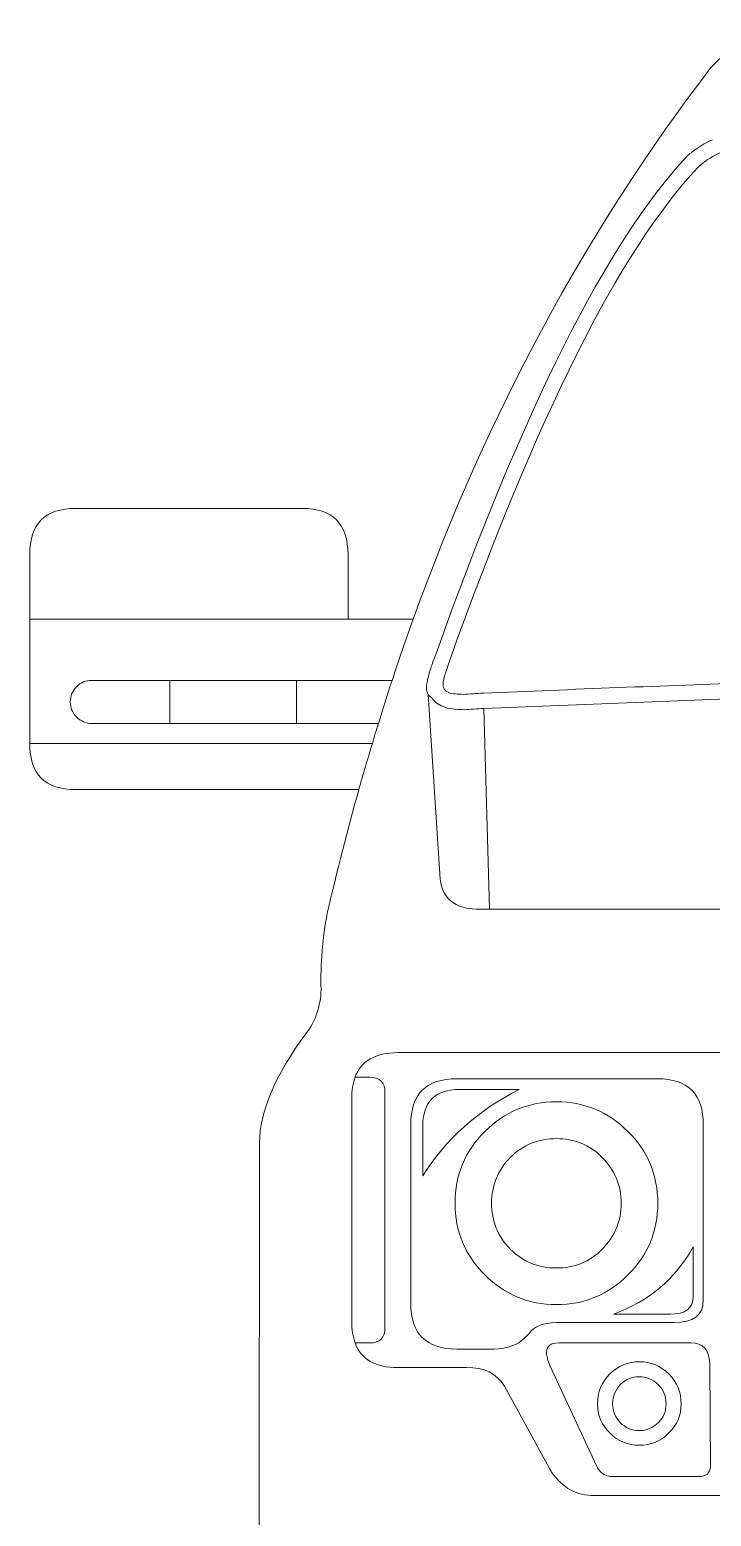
# Model space of a CAD drawing. Header units: metres. Extents: x -47.8 to 47.8, y 0 to 75.9.
# Drawn here: x -47.84 to -26.85, y 28.45 to 74.22 of the extents above; entities that cross this region are included whole.
import ezdxf

# ---------------------------------------------------------------- set-up
doc = ezdxf.new("R2010")
doc.units = ezdxf.units.M
doc.layers.add('ceco.net 240', color=7, linetype='Continuous')

msp = doc.modelspace()

# ---------------------------------------------------------------- linework, layer by layer
at = {"layer": 'ceco.net 240', "lineweight": 18}
for points in [[(-38.034, 56.075), (-47.835, 56.075)], [(-47.835, 56.075), (-47.835, 52.244)], [(-36.028, 56.075), (-38.034, 56.075)], [(-43.521, 54.183), (-39.623, 54.183)], [(-43.521, 52.858), (-43.521, 54.183)], [(-39.623, 54.183), (-36.68, 54.183)], [(-39.623, 52.858), (-39.623, 54.183)], [(-33.852, 53.322), (-33.681, 47.144)], [(-39.623, 52.858), (-43.521, 52.858)], [(-37.097, 52.858), (-39.623, 52.858)], [(-37.286, 52.244), (-47.835, 52.244)], [(-26.16, 47.144), (-33.681, 47.144)]]:
    msp.add_lwpolyline(points, dxfattribs=at)
for points, knots in [([(-24.296, 74.221), (-24.391, 74.203), (-24.504, 74.193), (-24.599, 74.193), (-24.608, 74.193), (-24.618, 74.193), (-24.618, 74.184), (-24.618, 74.184), (-24.712, 74.174), (-24.712, 74.174), (-25.583, 74.061), (-26.292, 73.692), (-26.86, 73.058), (-30.682, 68.072), (-33.738, 62.414), (-36.028, 56.075)], [0, 0, 0, 0, 1, 1, 1, 2, 2, 2, 3, 3, 3, 4, 4, 4, 5, 5, 5, 5]), ([(16.841, 54.287), (16.878, 54.325), (16.936, 54.353), (17.001, 54.353), (19.859, 54.287), (22.716, 54.212), (25.583, 54.117), (28.336, 54.022), (31.108, 53.909), (33.87, 53.795), (33.87, 53.795), (33.88, 53.795), (33.88, 53.795), (34.088, 53.786), (34.287, 53.767), (34.495, 53.757), (34.722, 53.757), (34.892, 53.786), (35.006, 53.852), (35.082, 53.899), (35.119, 53.984), (35.11, 54.089), (35.101, 54.173), (35.091, 54.259), (35.053, 54.353), (35.053, 54.353), (35.053, 54.353), (35.053, 54.353), (32.319, 62.13), (29.727, 67.344), (27.276, 69.983), (27.276, 69.983), (27.285, 69.974), (27.285, 69.974), (27.21, 70.03), (27.144, 70.097), (27.058, 70.153), (26.623, 70.466), (26.065, 70.683), (25.403, 70.787), (17.011, 71.525), (8.647, 71.894), (0.303, 71.904), (0.303, 71.904), (0.303, 71.904), (0.303, 71.904), (0.199, 71.904), (0.104, 71.904), (0.009, 71.904), (0, 71.904), (0, 71.904), (-0.009, 71.904), (-0.104, 71.904), (-0.199, 71.904), (-0.293, 71.904), (-0.293, 71.904), (-0.293, 71.904), (-0.303, 71.904), (-8.638, 71.894), (-17.001, 71.525), (-25.394, 70.787), (-26.065, 70.683), (-26.614, 70.466), (-27.059, 70.153), (-27.134, 70.097), (-27.21, 70.03), (-27.277, 69.974), (-27.277, 69.974), (-27.267, 69.983), (-27.267, 69.983), (-29.68, 67.391), (-32.234, 62.31), (-34.921, 54.751), (-34.968, 54.618), (-35.006, 54.486), (-35.053, 54.353), (-35.082, 54.259), (-35.101, 54.173), (-35.11, 54.089), (-35.11, 54.089), (-35.11, 54.089), (-35.11, 54.089), (-35.119, 53.956), (-35.053, 53.861), (-34.93, 53.814), (-34.93, 53.814), (-34.93, 53.814), (-34.93, 53.814), (-34.817, 53.767), (-34.666, 53.757), (-34.486, 53.757), (-34.287, 53.767), (-34.079, 53.786), (-33.871, 53.795), (-31.108, 53.909), (-28.336, 54.022), (-25.573, 54.117), (-22.707, 54.212), (-19.849, 54.287), (-17.001, 54.353), (-16.935, 54.353), (-16.888, 54.325), (-16.841, 54.287)], [0, 0, 0, 0, 1, 1, 1, 2, 2, 2, 3, 3, 3, 4, 4, 4, 5, 5, 5, 6, 6, 6, 7, 7, 7, 8, 8, 8, 9, 9, 9, 10, 10, 10, 11, 11, 11, 12, 12, 12, 13, 13, 13, 14, 14, 14, 15, 15, 15, 16, 16, 16, 17, 17, 17, 18, 18, 18, 19, 19, 19, 20, 20, 20, 21, 21, 21, 22, 22, 22, 23, 23, 23, 24, 24, 24, 25, 25, 25, 26, 26, 26, 27, 27, 27, 28, 28, 28, 29, 29, 29, 30, 30, 30, 31, 31, 31, 32, 32, 32, 33, 33, 33, 34, 34, 34, 34]), ([(-35.564, 53.748), (-35.64, 53.861), (-35.64, 54.041), (-35.555, 54.306), (-35.545, 54.372), (-35.526, 54.429), (-35.508, 54.505), (-35.46, 54.647), (-35.413, 54.779), (-35.365, 54.902), (-32.641, 62.556), (-30.058, 67.694), (-27.607, 70.314), (-27.607, 70.314), (-27.607, 70.314), (-27.607, 70.324), (-27.522, 70.399), (-27.428, 70.466), (-27.333, 70.541), (-27.333, 70.541), (-27.333, 70.532), (-27.333, 70.532), (-27.182, 70.645), (-27.011, 70.749), (-26.822, 70.834)], [0, 0, 0, 0, 1, 1, 1, 2, 2, 2, 3, 3, 3, 4, 4, 4, 5, 5, 5, 6, 6, 6, 7, 7, 7, 8, 8, 8, 8]), ([(-38.034, 56.075), (-38.034, 56.075), (-38.034, 58.062), (-38.034, 58.062), (-38.034, 59.008), (-38.507, 59.481), (-39.453, 59.481), (-39.453, 59.481), (-46.416, 59.481), (-46.416, 59.481), (-47.362, 59.481), (-47.835, 59.008), (-47.835, 58.062), (-47.835, 58.062), (-47.835, 56.075), (-47.835, 56.075)], [0, 0, 0, 0, 1, 1, 1, 2, 2, 2, 3, 3, 3, 4, 4, 4, 5, 5, 5, 5]), ([(-43.521, 52.858), (-43.521, 52.858), (-45.924, 52.858), (-45.924, 52.858), (-46.104, 52.858), (-46.265, 52.934), (-46.388, 53.057), (-46.52, 53.19), (-46.586, 53.341), (-46.586, 53.521), (-46.586, 53.71), (-46.52, 53.861), (-46.388, 53.994), (-46.265, 54.126), (-46.104, 54.183), (-45.924, 54.183), (-45.924, 54.183), (-43.521, 54.183), (-43.521, 54.183)], [0, 0, 0, 0, 1, 1, 1, 2, 2, 2, 3, 3, 3, 4, 4, 4, 5, 5, 5, 6, 6, 6, 6]), ([(-33.681, 47.144), (-33.681, 47.144), (-34.088, 47.144), (-34.088, 47.144), (-34.75, 47.163), (-35.119, 47.465), (-35.195, 48.062), (-35.195, 48.062), (-35.564, 53.748), (-35.564, 53.748)], [0, 0, 0, 0, 1, 1, 1, 2, 2, 2, 3, 3, 3, 3]), ([(-33.852, 53.322), (-34.06, 53.313), (-34.268, 53.294), (-34.467, 53.284), (-34.467, 53.284), (-34.467, 53.284), (-34.467, 53.284), (-34.732, 53.284), (-34.94, 53.313), (-35.101, 53.379), (-35.271, 53.445), (-35.394, 53.54), (-35.469, 53.663), (-35.508, 53.691), (-35.545, 53.71), (-35.564, 53.748)], [0, 0, 0, 0, 1, 1, 1, 2, 2, 2, 3, 3, 3, 4, 4, 4, 5, 5, 5, 5]), ([(-25.384, 53.644), (-25.441, 53.644), (-25.498, 53.644), (-25.564, 53.644), (-28.317, 53.549), (-31.089, 53.436), (-33.852, 53.322)], [0, 0, 0, 0, 1, 1, 1, 2, 2, 2, 2]), ([(-47.835, 52.244), (-47.835, 51.297), (-47.362, 50.824), (-46.416, 50.824), (-46.416, 50.824), (-37.702, 50.824), (-37.702, 50.824)], [0, 0, 0, 0, 1, 1, 1, 2, 2, 2, 2]), ([(-37.702, 50.824), (-38.052, 49.576), (-38.374, 48.308), (-38.677, 47.021), (-38.819, 46.245), (-38.885, 45.46), (-38.866, 44.665), (-38.876, 44.145), (-39.036, 43.691), (-39.339, 43.303), (-40.285, 42.016), (-40.759, 40.9), (-40.759, 39.954), (-40.759, 39.954), (-40.768, 27.986), (-40.768, 27.986)], [0, 0, 0, 0, 1, 1, 1, 2, 2, 2, 3, 3, 3, 4, 4, 4, 5, 5, 5, 5]), ([(-37.816, 41.969), (-37.636, 42.47), (-37.192, 42.725), (-36.501, 42.725), (-36.501, 42.725), (-26.491, 42.725), (-26.491, 42.725)], [0, 0, 0, 0, 1, 1, 1, 2, 2, 2, 2]), ([(-37.816, 33.785), (-37.882, 33.974), (-37.92, 34.202), (-37.92, 34.448), (-37.92, 34.448), (-37.92, 41.306), (-37.92, 41.306), (-37.92, 41.562), (-37.882, 41.779), (-37.816, 41.969)], [0, 0, 0, 0, 1, 1, 1, 2, 2, 2, 3, 3, 3, 3]), ([(-37.816, 41.969), (-37.816, 41.969), (-37.371, 41.969), (-37.371, 41.969), (-37.05, 41.969), (-36.898, 41.808), (-36.898, 41.496), (-36.898, 41.496), (-36.898, 34.258), (-36.898, 34.258), (-36.898, 33.946), (-37.05, 33.785), (-37.371, 33.785), (-37.371, 33.785), (-37.816, 33.785), (-37.816, 33.785)], [0, 0, 0, 0, 1, 1, 1, 2, 2, 2, 3, 3, 3, 4, 4, 4, 5, 5, 5, 5]), ([(-34.684, 41.922), (-34.684, 41.922), (-28.515, 41.922), (-28.515, 41.922), (-27.569, 41.922), (-27.096, 41.448), (-27.096, 40.502), (-27.096, 40.502), (-27.096, 35.109), (-27.096, 35.109), (-27.096, 34.636), (-27.399, 34.409), (-27.995, 34.419), (-27.995, 34.419), (-31.619, 34.419), (-31.619, 34.419), (-32.026, 34.4), (-32.31, 34.296), (-32.452, 34.088), (-32.452, 34.088), (-32.612, 33.927), (-32.612, 33.927), (-32.802, 33.729), (-33.113, 33.615), (-33.539, 33.596), (-33.539, 33.596), (-34.684, 33.596), (-34.684, 33.596), (-35.63, 33.596), (-36.104, 34.069), (-36.104, 35.015), (-36.104, 35.015), (-36.104, 40.502), (-36.104, 40.502), (-36.104, 41.448), (-35.63, 41.922), (-34.684, 41.922)], [0, 0, 0, 0, 1, 1, 1, 2, 2, 2, 3, 3, 3, 4, 4, 4, 5, 5, 5, 6, 6, 6, 7, 7, 7, 8, 8, 8, 9, 9, 9, 10, 10, 10, 11, 11, 11, 12, 12, 12, 12]), ([(-34.599, 41.591), (-34.599, 41.591), (-32.764, 41.591), (-32.764, 41.591), (-34.041, 40.947), (-35.025, 40.058), (-35.734, 38.931), (-35.734, 38.931), (-35.734, 40.455), (-35.734, 40.455), (-35.734, 41.212), (-35.356, 41.591), (-34.599, 41.591)], [0, 0, 0, 0, 1, 1, 1, 2, 2, 2, 3, 3, 3, 4, 4, 4, 4]), ([(-33.824, 40.294), (-34.438, 39.689), (-34.741, 38.941), (-34.741, 38.09), (-34.741, 37.229), (-34.438, 36.491), (-33.824, 35.886), (-33.218, 35.27), (-32.48, 34.968), (-31.619, 34.968), (-30.758, 34.968), (-30.02, 35.27), (-29.415, 35.886), (-28.799, 36.491), (-28.497, 37.229), (-28.497, 38.09), (-28.497, 38.941), (-28.799, 39.689), (-29.415, 40.294), (-30.02, 40.9), (-30.758, 41.212), (-31.619, 41.212), (-32.48, 41.212), (-33.218, 40.9), (-33.824, 40.294)], [0, 0, 0, 0, 1, 1, 1, 2, 2, 2, 3, 3, 3, 4, 4, 4, 5, 5, 5, 6, 6, 6, 7, 7, 7, 8, 8, 8, 8]), ([(-30.209, 39.5), (-30.597, 39.887), (-31.07, 40.076), (-31.619, 40.076), (-32.168, 40.076), (-32.641, 39.887), (-33.038, 39.5), (-33.426, 39.102), (-33.615, 38.629), (-33.615, 38.09), (-33.615, 37.541), (-33.426, 37.068), (-33.038, 36.671), (-32.641, 36.282), (-32.168, 36.094), (-31.619, 36.094), (-31.07, 36.094), (-30.597, 36.282), (-30.209, 36.671), (-29.821, 37.068), (-29.623, 37.541), (-29.623, 38.09), (-29.623, 38.629), (-29.821, 39.102), (-30.209, 39.5)], [0, 0, 0, 0, 1, 1, 1, 2, 2, 2, 3, 3, 3, 4, 4, 4, 5, 5, 5, 6, 6, 6, 7, 7, 7, 8, 8, 8, 8]), ([(-27.409, 35.223), (-27.409, 34.854), (-27.645, 34.665), (-28.128, 34.675), (-28.128, 34.675), (-29.859, 34.675), (-29.859, 34.675), (-28.781, 35.062), (-27.957, 35.753), (-27.409, 36.746), (-27.409, 36.746), (-27.409, 35.223), (-27.409, 35.223)], [0, 0, 0, 0, 1, 1, 1, 2, 2, 2, 3, 3, 3, 4, 4, 4, 4]), ([(-25.904, 29.092), (-25.904, 29.092), (-30.446, 29.092), (-30.446, 29.092), (-30.985, 29.073), (-31.43, 29.319), (-31.77, 29.811), (-31.789, 29.849), (-31.808, 29.877), (-31.827, 29.915), (-31.827, 29.915), (-33.218, 32.46), (-33.218, 32.46), (-33.464, 32.848), (-33.852, 33.038), (-34.381, 33.028), (-34.381, 33.028), (-36.501, 33.028), (-36.501, 33.028), (-37.192, 33.028), (-37.636, 33.284), (-37.816, 33.785)], [0, 0, 0, 0, 1, 1, 1, 2, 2, 2, 3, 3, 3, 4, 4, 4, 5, 5, 5, 6, 6, 6, 7, 7, 7, 7]), ([(-26.898, 33.094), (-26.898, 33.094), (-26.879, 29.982), (-26.879, 29.982), (-26.879, 29.774), (-27.002, 29.67), (-27.248, 29.67), (-27.248, 29.67), (-29.85, 29.67), (-29.85, 29.67), (-29.859, 29.67), (-29.859, 29.67), (-29.869, 29.67), (-30.011, 29.67), (-30.124, 29.708), (-30.219, 29.783), (-30.276, 29.83), (-30.332, 29.897), (-30.37, 29.982), (-30.37, 29.982), (-31.818, 33.094), (-31.818, 33.094), (-31.855, 33.17), (-31.874, 33.237), (-31.893, 33.303), (-31.912, 33.378), (-31.921, 33.425), (-31.921, 33.483), (-31.931, 33.69), (-31.808, 33.785), (-31.543, 33.785), (-31.543, 33.785), (-27.484, 33.785), (-27.484, 33.785), (-27.096, 33.795), (-26.898, 33.567), (-26.898, 33.094)], [0, 0, 0, 0, 1, 1, 1, 2, 2, 2, 3, 3, 3, 4, 4, 4, 5, 5, 5, 6, 6, 6, 7, 7, 7, 8, 8, 8, 9, 9, 9, 10, 10, 10, 11, 11, 11, 12, 12, 12, 12]), ([(-29.973, 32.83), (-30.228, 32.574), (-30.351, 32.271), (-30.351, 31.912), (-30.351, 31.562), (-30.228, 31.259), (-29.973, 31.013), (-29.727, 30.757), (-29.415, 30.635), (-29.065, 30.635), (-28.705, 30.635), (-28.412, 30.757), (-28.156, 31.013), (-27.901, 31.259), (-27.778, 31.562), (-27.778, 31.912), (-27.778, 32.271), (-27.901, 32.574), (-28.156, 32.83), (-28.412, 33.076), (-28.705, 33.207), (-29.065, 33.207), (-29.415, 33.207), (-29.727, 33.076), (-29.973, 32.83)], [0, 0, 0, 0, 1, 1, 1, 2, 2, 2, 3, 3, 3, 4, 4, 4, 5, 5, 5, 6, 6, 6, 7, 7, 7, 8, 8, 8, 8]), ([(-29.651, 32.498), (-29.803, 32.338), (-29.887, 32.148), (-29.887, 31.912), (-29.887, 31.685), (-29.803, 31.486), (-29.651, 31.335), (-29.49, 31.174), (-29.301, 31.089), (-29.065, 31.089), (-28.838, 31.089), (-28.648, 31.174), (-28.478, 31.335), (-28.317, 31.486), (-28.241, 31.685), (-28.241, 31.912), (-28.241, 32.148), (-28.317, 32.338), (-28.478, 32.498), (-28.648, 32.659), (-28.838, 32.744), (-29.065, 32.744), (-29.301, 32.744), (-29.49, 32.659), (-29.651, 32.498)], [0, 0, 0, 0, 1, 1, 1, 2, 2, 2, 3, 3, 3, 4, 4, 4, 5, 5, 5, 6, 6, 6, 7, 7, 7, 8, 8, 8, 8])]:
    msp.add_open_spline(points, degree=3, knots=knots, dxfattribs=at)
for points in [[(-36.68, 54.183), (-36.463, 54.827), (-36.255, 55.46), (-36.028, 56.075)], [(-36.68, 54.183), (-36.822, 53.748), (-36.965, 53.313), (-37.097, 52.858)], [(-37.286, 52.244), (-37.23, 52.442), (-37.163, 52.66), (-37.097, 52.858)], [(-37.702, 50.824), (-37.57, 51.297), (-37.428, 51.77), (-37.286, 52.244)]]:
    msp.add_open_spline(points, degree=3, dxfattribs=at)

doc.saveas('drawing.dxf')
